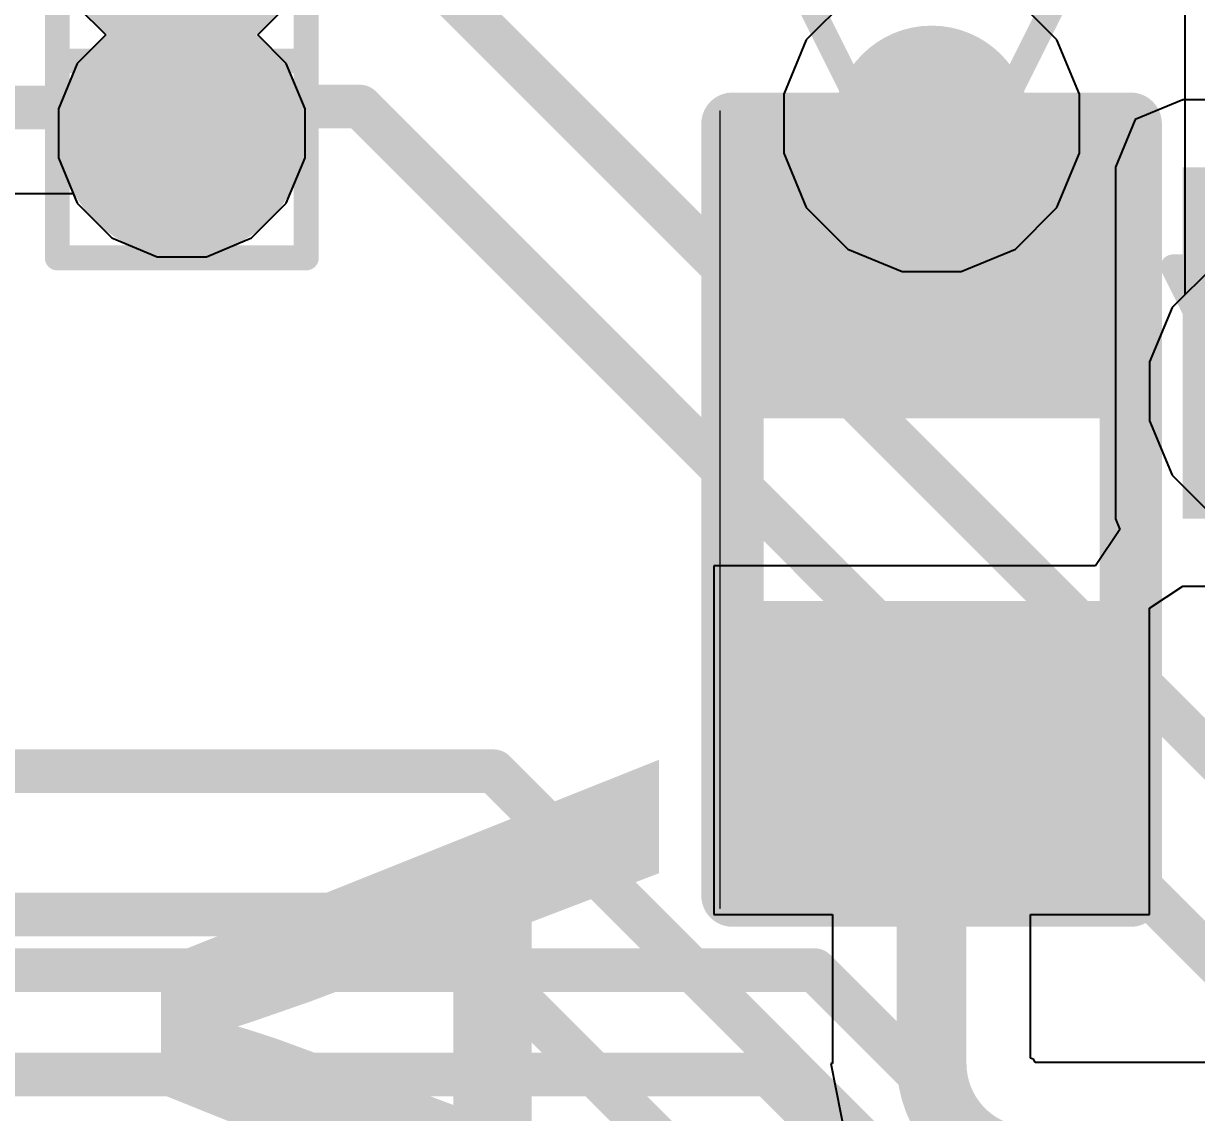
# Model space of a CAD drawing. Header units: inches. Extents: x -6 to 284, y -12 to 154.
# Drawn here: x 34.163 to 36.557, y -7.072 to -4.85 of the extents above; entities that cross this region are included whole.
import ezdxf

# ---------------------------------------------------------------- set-up
doc = ezdxf.new("R2010")
doc.units = ezdxf.units.IN
for name, color, linetype in [('Bottom Layer', 5, 'Continuous'), ('Bottom Solder', 6, 'Continuous'), ('Drill Drawing', 1, 'Continuous'), ('GND-1', 16, 'Continuous'), ('GND-2', 90, 'Continuous'), ('GND-3', 216, 'Continuous'), ('GND-4', 54, 'Continuous'), ('PWR-1', 156, 'Continuous'), ('PWR-2', 130, 'Continuous'), ('Signal L1', 76, 'Continuous'), ('Signal L2', 6, 'Continuous'), ('Top Layer', 1, 'Continuous'), ('Top Overlay', 2, 'Continuous'), ('Top Paste', 8, 'Continuous'), ('Top Solder', 216, 'Continuous'), ('Via Holes', 16, 'Continuous')]:
    doc.layers.add(name, color=color, linetype=linetype)
doc.styles.add('Arial Black_Bold', font='', dxfattribs={"height": 0.2})
doc.styles.get('Arial Black_Bold').set_extended_font_data('Arial Black', bold=True)

# ---------------------------------------------------------------- blocks, each defined once
blk = doc.blocks.new('R___0402_215')
at = {"layer": 'Top Layer'}
for points in [[(-0.6985, -0.3175), (-0.6985, 0.3175), (-0.2413, 0.3175), (-0.2413, -0.3175)], [(0.2413, -0.3175), (0.2413, 0.3175), (0.6985, 0.3175), (0.6985, -0.3175)]]:
    blk.add_hatch(color=1, dxfattribs=at).paths.add_polyline_path(points)
at = {"layer": 'Top Paste'}
for points in [[(-0.6985, -0.3175), (-0.6985, 0.3175), (-0.2413, 0.3175), (-0.2413, -0.3175)], [(0.2413, -0.3175), (0.2413, 0.3175), (0.6985, 0.3175), (0.6985, -0.3175)]]:
    blk.add_hatch(color=8, dxfattribs=at).paths.add_polyline_path(points)
at = {"layer": 'Top Solder'}
for points in [[(-0.7535, -0.3725), (-0.7535, 0.3725), (-0.1863, 0.3725), (-0.1863, -0.3725)], [(0.1863, -0.3725), (0.1863, 0.3725), (0.7535, 0.3725), (0.7535, -0.3725)]]:
    blk.add_hatch(color=216, dxfattribs=at).paths.add_polyline_path(points)
at = {"layer": 'Top Overlay'}
for points in [[(-0.7874, -0.4064, 0.127, 0.127, 0), (-0.7874, 0.4064, 0.127, 0.127, 0)], [(0.7874, 0.4064, 0.127, 0.127, 0), (-0.7874, 0.4064, 0.127, 0.127, 0)], [(0.7874, -0.4064, 0.127, 0.127, 0), (0.7874, 0.4064, 0.127, 0.127, 0)], [(0.7874, -0.4064, 0.127, 0.127, 0), (-0.7874, -0.4064, 0.127, 0.127, 0)], [(0.8128, -0.4318, 0.00323, 0.00323, 0), (-0.8128, -0.4318, 0.00323, 0.00323, 0)]]:
    blk.add_lwpolyline(points, format="xyseb", dxfattribs=at)
for points in [[(-0.8191, 0.4064, 0.0635, 0.0635, 1), (-0.7556, 0.4064, 0.0635, 0.0635, 1)], [(-0.8191, 0.4064, 0.0635, 0.0635, 1), (-0.7556, 0.4064, 0.0635, 0.0635, 1)], [(0.7556, 0.4064, 0.0635, 0.0635, 1), (0.8191, 0.4064, 0.0635, 0.0635, 1)], [(0.7556, 0.4064, 0.0635, 0.0635, 1), (0.8191, 0.4064, 0.0635, 0.0635, 1)], [(-0.8191, -0.4064, 0.0635, 0.0635, 1), (-0.7556, -0.4064, 0.0635, 0.0635, 1)], [(-0.8191, -0.4064, 0.0635, 0.0635, 1), (-0.7556, -0.4064, 0.0635, 0.0635, 1)], [(0.7556, -0.4064, 0.0635, 0.0635, 1), (0.8191, -0.4064, 0.0635, 0.0635, 1)], [(0.7556, -0.4064, 0.0635, 0.0635, 1), (0.8191, -0.4064, 0.0635, 0.0635, 1)], [(-0.8136, -0.4318, 0.00161, 0.00161, 1), (-0.812, -0.4318, 0.00161, 0.00161, 1)], [(0.812, -0.4318, 0.00161, 0.00161, 1), (0.8136, -0.4318, 0.00161, 0.00161, 1)]]:
    blk.add_lwpolyline(points, format="xyseb", close=True, dxfattribs=at)

msp = doc.modelspace()

# ---------------------------------------------------------------- hatches: boundary and pattern name
at = {"layer": 'Bottom Layer'}
h = msp.add_hatch(color=5, dxfattribs=at)
edge = h.paths.add_edge_path()
edge.add_arc((36.0163, -5.0548), 0.2, 0, 360)
h = msp.add_hatch(color=5, dxfattribs=at)
edge = h.paths.add_edge_path()
edge.add_arc((34.4863, -5.0746), 0.15, 0, 360)
at = {"layer": 'Bottom Solder'}
h = msp.add_hatch(color=6, dxfattribs=at)
edge = h.paths.add_edge_path()
edge.add_arc((34.4863, -4.673), 0.2516, 0, 360)
h = msp.add_hatch(color=6, dxfattribs=at)
edge = h.paths.add_edge_path()
edge.add_arc((34.4863, -5.0746), 0.2516, 0, 360)
at = {"layer": 'GND-1'}
h = msp.add_hatch(color=16, dxfattribs=at)
edge = h.paths.add_edge_path()
edge.add_arc((36.0163, -5.0548), 0.2, 0, 360)
h = msp.add_hatch(color=16, dxfattribs=at)
edge = h.paths.add_edge_path()
edge.add_arc((34.4863, -5.0746), 0.15, 0, 360)
at = {"layer": 'GND-2'}
h = msp.add_hatch(color=90, dxfattribs=at)
edge = h.paths.add_edge_path()
edge.add_arc((36.0163, -5.0548), 0.2, 0, 360)
h = msp.add_hatch(color=90, dxfattribs=at)
edge = h.paths.add_edge_path()
edge.add_arc((34.4863, -5.0746), 0.15, 0, 360)
at = {"layer": 'GND-3'}
h = msp.add_hatch(color=216, dxfattribs=at)
edge = h.paths.add_edge_path()
edge.add_arc((36.0163, -5.0548), 0.2, 0, 360)
h = msp.add_hatch(color=216, dxfattribs=at)
edge = h.paths.add_edge_path()
edge.add_arc((34.4863, -5.0746), 0.15, 0, 360)
at = {"layer": 'GND-4'}
h = msp.add_hatch(color=54, dxfattribs=at)
edge = h.paths.add_edge_path()
edge.add_arc((36.0163, -5.0548), 0.2, 0, 360)
h = msp.add_hatch(color=54, dxfattribs=at)
edge = h.paths.add_edge_path()
edge.add_arc((34.4863, -5.0746), 0.15, 0, 360)
at = {"layer": 'PWR-1'}
h = msp.add_hatch(color=156, dxfattribs=at)
edge = h.paths.add_edge_path()
edge.add_arc((36.0163, -5.0548), 0.2, 0, 360)
h = msp.add_hatch(color=156, dxfattribs=at)
edge = h.paths.add_edge_path()
edge.add_arc((34.4863, -5.0746), 0.15, 0, 360)
at = {"layer": 'PWR-2'}
h = msp.add_hatch(color=130, dxfattribs=at)
edge = h.paths.add_edge_path()
edge.add_arc((36.0163, -5.0548), 0.2, 0, 360)
h = msp.add_hatch(color=130, dxfattribs=at)
edge = h.paths.add_edge_path()
edge.add_arc((34.4863, -5.0746), 0.15, 0, 360)
at = {"layer": 'Signal L1'}
h = msp.add_hatch(color=76, dxfattribs=at)
edge = h.paths.add_edge_path()
edge.add_arc((36.0163, -5.0548), 0.2, 0, 360)
h = msp.add_hatch(color=76, dxfattribs=at)
edge = h.paths.add_edge_path()
edge.add_arc((34.4863, -5.0746), 0.15, 0, 360)
at = {"layer": 'Signal L2'}
h = msp.add_hatch(color=6, dxfattribs=at)
edge = h.paths.add_edge_path()
edge.add_arc((36.0163, -5.0548), 0.2, 0, 360)
h = msp.add_hatch(color=6, dxfattribs=at)
edge = h.paths.add_edge_path()
edge.add_arc((34.4863, -5.0746), 0.15, 0, 360)
at = {"layer": 'Top Layer'}
h = msp.add_hatch(color=1, dxfattribs=at)
edge = h.paths.add_edge_path()
edge.add_arc((36.0163, -5.0548), 0.2, 0, 360)
h = msp.add_hatch(color=1, dxfattribs=at)
edge = h.paths.add_edge_path()
edge.add_arc((34.4863, -5.0746), 0.15, 0, 360)
msp.add_hatch(color=1, dxfattribs=at).paths.add_polyline_path([(36.5286, -5.8606), (37.5967, -5.8606), (37.5967, -5.1437), (36.5286, -5.1437)])
at = {"layer": 'Top Solder'}
h = msp.add_hatch(color=216, dxfattribs=at)
edge = h.paths.add_edge_path()
edge.add_arc((34.4863, -4.673), 0.2516, 0, 360)
h = msp.add_hatch(color=216, dxfattribs=at)
edge = h.paths.add_edge_path()
edge.add_arc((34.4863, -5.0746), 0.2516, 0, 360)
at = {"layer": 'Via Holes'}
h = msp.add_hatch(color=7, dxfattribs=at)
edge = h.paths.add_edge_path()
edge.add_arc((36.0163, -5.0548), 0.1, 0, 360)
h = msp.add_hatch(color=7, dxfattribs=at)
edge = h.paths.add_edge_path()
edge.add_arc((34.4863, -5.0746), 0.075, 0, 360)

# ---------------------------------------------------------------- linework, layer by layer
at = {"layer": 'Bottom Layer'}
for p, q in [((36.5332, -4.729), (36.5332, -5.404)), ((34.273, -4.8155), (34.3313, -4.8738)), ((34.6413, -4.8738), (34.6996, -4.8155)), ((34.3313, -4.8738), (34.273, -4.9321)), ((34.6996, -4.9321), (34.6413, -4.8738)), ((34.273, -4.9321), (34.2347, -5.0246)), ((34.7379, -5.0246), (34.6996, -4.9321)), ((34.2347, -5.0246), (34.2347, -5.1247)), ((34.7379, -5.1247), (34.7379, -5.0246)), ((34.2347, -5.1247), (34.273, -5.2171)), ((34.6996, -5.2171), (34.7379, -5.1247)), ((34.273, -5.2171), (34.3438, -5.2879)), ((34.6288, -5.2879), (34.6996, -5.2171)), ((34.3438, -5.2879), (34.4363, -5.3262)), ((34.5364, -5.3262), (34.6288, -5.2879)), ((34.4363, -5.3262), (34.5364, -5.3262)), ((36.5332, -5.404), (36.5072, -5.4301)), ((36.5072, -5.4301), (36.4612, -5.5409)), ((36.4612, -5.5409), (36.4612, -5.6609)), ((36.4612, -5.6609), (36.5072, -5.7718)), ((36.5072, -5.7718), (36.592, -5.8566))]:
    msp.add_line(p, q, dxfattribs=at)
at = {"layer": 'Drill Drawing'}
for points in [[(34.2323, -4.927, 0.0508, 0.0508, 0), (34.2323, -4.419, 0.0508, 0.0508, 0)], [(34.7403, -4.927, 0.0508, 0.0508, 0), (34.7403, -4.419, 0.0508, 0.0508, 0)], [(35.7623, -4.8008, 0.0508, 0.0508, 0), (36.0163, -5.3088, 0.0508, 0.0508, 0)], [(36.0163, -5.3088, 0.0508, 0.0508, 0), (36.2703, -4.8008, 0.0508, 0.0508, 0)], [(34.2323, -5.3286, 0.0508, 0.0508, 0), (34.2323, -4.8206, 0.0508, 0.0508, 0)], [(34.7403, -5.3286, 0.0508, 0.0508, 0), (34.7403, -4.8206, 0.0508, 0.0508, 0)], [(34.2323, -4.927, 0.0508, 0.0508, 0), (34.7403, -4.927, 0.0508, 0.0508, 0)], [(34.2323, -5.3286, 0.0508, 0.0508, 0), (34.7403, -5.3286, 0.0508, 0.0508, 0)], [(36.5088, -5.3469, 0.0508, 0.0508, 0), (37.0168, -5.3469, 0.0508, 0.0508, 0)], [(36.5088, -5.3469, 0.0508, 0.0508, 0), (36.7628, -5.8549, 0.0508, 0.0508, 0)]]:
    msp.add_lwpolyline(points, format="xyseb", dxfattribs=at)
for points in [[(34.2196, -4.927, 0.0254, 0.0254, 1), (34.245, -4.927, 0.0254, 0.0254, 1)], [(34.2196, -4.927, 0.0254, 0.0254, 1), (34.245, -4.927, 0.0254, 0.0254, 1)], [(34.7276, -4.927, 0.0254, 0.0254, 1), (34.753, -4.927, 0.0254, 0.0254, 1)], [(34.7276, -4.927, 0.0254, 0.0254, 1), (34.753, -4.927, 0.0254, 0.0254, 1)], [(36.0036, -5.3088, 0.0254, 0.0254, 1), (36.029, -5.3088, 0.0254, 0.0254, 1)], [(36.0036, -5.3088, 0.0254, 0.0254, 1), (36.029, -5.3088, 0.0254, 0.0254, 1)], [(34.2196, -5.3286, 0.0254, 0.0254, 1), (34.245, -5.3286, 0.0254, 0.0254, 1)], [(34.2196, -5.3286, 0.0254, 0.0254, 1), (34.245, -5.3286, 0.0254, 0.0254, 1)], [(34.7276, -5.3286, 0.0254, 0.0254, 1), (34.753, -5.3286, 0.0254, 0.0254, 1)], [(34.7276, -5.3286, 0.0254, 0.0254, 1), (34.753, -5.3286, 0.0254, 0.0254, 1)], [(36.4961, -5.3469, 0.0254, 0.0254, 1), (36.5215, -5.3469, 0.0254, 0.0254, 1)], [(36.4961, -5.3469, 0.0254, 0.0254, 1), (36.5215, -5.3469, 0.0254, 0.0254, 1)]]:
    msp.add_lwpolyline(points, format="xyseb", close=True, dxfattribs=at)
at = {"layer": 'GND-1'}
for p, q in [((34.273, -4.8155), (34.3313, -4.8738)), ((34.6413, -4.8738), (34.6996, -4.8155)), ((34.3313, -4.8738), (34.273, -4.9321)), ((34.6996, -4.9321), (34.6413, -4.8738)), ((34.273, -4.9321), (34.2347, -5.0246)), ((34.7379, -5.0246), (34.6996, -4.9321)), ((34.2347, -5.0246), (34.2347, -5.1247)), ((34.7379, -5.1247), (34.7379, -5.0246)), ((34.2347, -5.1247), (34.273, -5.2171)), ((34.6996, -5.2171), (34.7379, -5.1247)), ((34.273, -5.2171), (34.3438, -5.2879)), ((34.6288, -5.2879), (34.6996, -5.2171)), ((34.3438, -5.2879), (34.4363, -5.3262)), ((34.5364, -5.3262), (34.6288, -5.2879)), ((34.4363, -5.3262), (34.5364, -5.3262)), ((36.592, -5.3452), (36.5072, -5.4301)), ((36.5072, -5.4301), (36.4612, -5.5409)), ((36.4612, -5.5409), (36.4612, -5.6609)), ((36.4612, -5.6609), (36.5072, -5.7718)), ((36.5072, -5.7718), (36.592, -5.8566))]:
    msp.add_line(p, q, dxfattribs=at)
at = {"layer": 'GND-2'}
for p, q in [((34.273, -4.8155), (34.3313, -4.8738)), ((34.6413, -4.8738), (34.6996, -4.8155)), ((34.3313, -4.8738), (34.273, -4.9321)), ((34.6996, -4.9321), (34.6413, -4.8738)), ((34.273, -4.9321), (34.2347, -5.0246)), ((34.7379, -5.0246), (34.6996, -4.9321)), ((34.2347, -5.0246), (34.2347, -5.1247)), ((34.7379, -5.1247), (34.7379, -5.0246)), ((34.2347, -5.1247), (34.273, -5.2171)), ((34.6996, -5.2171), (34.7379, -5.1247)), ((34.273, -5.2171), (34.3438, -5.2879)), ((34.6288, -5.2879), (34.6996, -5.2171)), ((34.3438, -5.2879), (34.4363, -5.3262)), ((34.5364, -5.3262), (34.6288, -5.2879)), ((34.4363, -5.3262), (34.5364, -5.3262)), ((36.592, -5.3452), (36.5072, -5.4301)), ((36.5072, -5.4301), (36.4612, -5.5409)), ((36.4612, -5.5409), (36.4612, -5.6609)), ((36.4612, -5.6609), (36.5072, -5.7718)), ((36.5072, -5.7718), (36.592, -5.8566))]:
    msp.add_line(p, q, dxfattribs=at)
at = {"layer": 'GND-3'}
for p, q in [((34.273, -4.8155), (34.3313, -4.8738)), ((34.6413, -4.8738), (34.6996, -4.8155)), ((34.3313, -4.8738), (34.273, -4.9321)), ((34.6996, -4.9321), (34.6413, -4.8738)), ((34.273, -4.9321), (34.2347, -5.0246)), ((34.7379, -5.0246), (34.6996, -4.9321)), ((34.2347, -5.0246), (34.2347, -5.1247)), ((34.7379, -5.1247), (34.7379, -5.0246)), ((34.2347, -5.1247), (34.273, -5.2171)), ((34.6996, -5.2171), (34.7379, -5.1247)), ((34.273, -5.2171), (34.3438, -5.2879)), ((34.6288, -5.2879), (34.6996, -5.2171)), ((34.3438, -5.2879), (34.4363, -5.3262)), ((34.5364, -5.3262), (34.6288, -5.2879)), ((34.4363, -5.3262), (34.5364, -5.3262)), ((36.592, -5.3452), (36.5072, -5.4301)), ((36.5072, -5.4301), (36.4612, -5.5409)), ((36.4612, -5.5409), (36.4612, -5.6609)), ((36.4612, -5.6609), (36.5072, -5.7718)), ((36.5072, -5.7718), (36.592, -5.8566))]:
    msp.add_line(p, q, dxfattribs=at)
at = {"layer": 'GND-4'}
for p, q in [((34.273, -4.8155), (34.3313, -4.8738)), ((34.6413, -4.8738), (34.6996, -4.8155)), ((34.3313, -4.8738), (34.273, -4.9321)), ((34.6996, -4.9321), (34.6413, -4.8738)), ((34.273, -4.9321), (34.2347, -5.0246)), ((34.7379, -5.0246), (34.6996, -4.9321)), ((34.2347, -5.0246), (34.2347, -5.1247)), ((34.7379, -5.1247), (34.7379, -5.0246)), ((34.2347, -5.1247), (34.273, -5.2171)), ((34.6996, -5.2171), (34.7379, -5.1247)), ((34.273, -5.2171), (34.3438, -5.2879)), ((34.6288, -5.2879), (34.6996, -5.2171)), ((34.3438, -5.2879), (34.4363, -5.3262)), ((34.5364, -5.3262), (34.6288, -5.2879)), ((34.4363, -5.3262), (34.5364, -5.3262)), ((36.592, -5.3452), (36.5072, -5.4301)), ((36.5072, -5.4301), (36.4612, -5.5409)), ((36.4612, -5.5409), (36.4612, -5.6609)), ((36.4612, -5.6609), (36.5072, -5.7718)), ((36.5072, -5.7718), (36.592, -5.8566))]:
    msp.add_line(p, q, dxfattribs=at)
at = {"layer": 'PWR-1'}
for p, q in [((35.8455, -4.7991), (35.7606, -4.884)), ((36.272, -4.884), (36.1872, -4.7991)), ((34.273, -4.8155), (34.3313, -4.8738)), ((34.6413, -4.8738), (34.6996, -4.8155)), ((34.3313, -4.8738), (34.273, -4.9321)), ((34.6996, -4.9321), (34.6413, -4.8738)), ((35.7606, -4.884), (35.7147, -4.9948)), ((36.3179, -4.9948), (36.272, -4.884)), ((34.273, -4.9321), (34.2347, -5.0246)), ((34.7379, -5.0246), (34.6996, -4.9321)), ((35.7147, -4.9948), (35.7147, -5.1148)), ((36.3179, -5.1148), (36.3179, -4.9948)), ((34.2347, -5.0246), (34.2347, -5.1247)), ((34.7379, -5.1247), (34.7379, -5.0246)), ((35.7147, -5.1148), (35.7606, -5.2257)), ((36.272, -5.2257), (36.3179, -5.1148)), ((34.2347, -5.1247), (34.273, -5.2171)), ((34.6996, -5.2171), (34.7379, -5.1247)), ((34.273, -5.2171), (34.3438, -5.2879)), ((34.6288, -5.2879), (34.6996, -5.2171)), ((35.7606, -5.2257), (35.8455, -5.3105)), ((36.1872, -5.3105), (36.272, -5.2257)), ((34.3438, -5.2879), (34.4363, -5.3262)), ((34.5364, -5.3262), (34.6288, -5.2879)), ((35.8455, -5.3105), (35.9563, -5.3564)), ((36.0763, -5.3564), (36.1872, -5.3105)), ((34.4363, -5.3262), (34.5364, -5.3262)), ((35.9563, -5.3564), (36.0763, -5.3564))]:
    msp.add_line(p, q, dxfattribs=at)
at = {"layer": 'PWR-2'}
for p, q in [((35.8455, -4.7991), (35.7606, -4.884)), ((36.272, -4.884), (36.1872, -4.7991)), ((34.273, -4.8155), (34.3313, -4.8738)), ((34.6413, -4.8738), (34.6996, -4.8155)), ((34.3313, -4.8738), (34.273, -4.9321)), ((34.6996, -4.9321), (34.6413, -4.8738)), ((35.7606, -4.884), (35.7147, -4.9948)), ((36.3179, -4.9948), (36.272, -4.884)), ((34.273, -4.9321), (34.2347, -5.0246)), ((34.7379, -5.0246), (34.6996, -4.9321)), ((35.7147, -4.9948), (35.7147, -5.1148)), ((36.3179, -5.1148), (36.3179, -4.9948)), ((34.2347, -5.0246), (34.2347, -5.1247)), ((34.7379, -5.1247), (34.7379, -5.0246)), ((35.7147, -5.1148), (35.7606, -5.2257)), ((36.272, -5.2257), (36.3179, -5.1148)), ((34.2347, -5.1247), (34.273, -5.2171)), ((34.6996, -5.2171), (34.7379, -5.1247)), ((34.273, -5.2171), (34.3438, -5.2879)), ((34.6288, -5.2879), (34.6996, -5.2171)), ((35.7606, -5.2257), (35.8455, -5.3105)), ((36.1872, -5.3105), (36.272, -5.2257)), ((34.3438, -5.2879), (34.4363, -5.3262)), ((34.5364, -5.3262), (34.6288, -5.2879)), ((35.8455, -5.3105), (35.9563, -5.3564)), ((36.0763, -5.3564), (36.1872, -5.3105)), ((34.4363, -5.3262), (34.5364, -5.3262)), ((35.9563, -5.3564), (36.0763, -5.3564)), ((36.592, -5.3452), (36.5072, -5.4301)), ((36.5072, -5.4301), (36.4612, -5.5409)), ((36.4612, -5.5409), (36.4612, -5.6609)), ((36.4612, -5.6609), (36.5072, -5.7718)), ((36.5072, -5.7718), (36.592, -5.8566))]:
    msp.add_line(p, q, dxfattribs=at)
at = {"layer": 'Signal L1'}
for points in [[(33.4686, -6.7813, 0.0889, 0.0889, 0), (35.7776, -6.7813, 0.0889, 0.0889, 0)], [(35.7776, -6.7813, 0.0889, 0.0889, 0), (39.233, -10.2367, 0.0889, 0.0889, 0)], [(33.551, -6.9942, 0.0889, 0.0889, 0), (35.6837, -6.9942, 0.0889, 0.0889, 0)], [(35.6837, -6.9942, 0.0889, 0.0889, 0), (39.1182, -10.4287, 0.0889, 0.0889, 0)]]:
    msp.add_lwpolyline(points, format="xyseb", dxfattribs=at)
for points in [[(35.7554, -6.7813, 0.0445, 0.0445, 1), (35.7998, -6.7813, 0.0445, 0.0445, 1)], [(35.7554, -6.7813, 0.0445, 0.0445, 1), (35.7998, -6.7813, 0.0445, 0.0445, 1)], [(35.6614, -6.9942, 0.0445, 0.0445, 1), (35.7059, -6.9942, 0.0445, 0.0445, 1)], [(35.6614, -6.9942, 0.0445, 0.0445, 1), (35.7059, -6.9942, 0.0445, 0.0445, 1)]]:
    msp.add_lwpolyline(points, format="xyseb", close=True, dxfattribs=at)
at = {"layer": 'Signal L2'}
for points in [[(34.9712, -4.7278, 0.0889, 0.0889, 0), (37.1347, -6.8912, 0.0889, 0.0889, 0)], [(34.4863, -5.0746, 0.0889, 0.0889, -0.414214), (34.5411, -5.0199, 0.0889, 0.0889, 0)], [(34.5411, -5.0199, 0.0889, 0.0889, 0), (34.8503, -5.0199, 0.0889, 0.0889, 0)], [(34.8503, -5.0199, 0.0889, 0.0889, 0), (37.0137, -7.1833, 0.0889, 0.0889, 0)], [(32.8095, -6.3758, 0.0889, 0.0889, 0), (35.1231, -6.3758, 0.0889, 0.0889, 0)], [(35.1231, -6.3758, 0.0889, 0.0889, 0), (37.6413, -8.894, 0.0889, 0.0889, 0)], [(32.8095, -6.6679, 0.0889, 0.0889, 0), (35.0021, -6.6679, 0.0889, 0.0889, 0)], [(35.0021, -6.6679, 0.0889, 0.0889, 0), (37.5203, -9.1861, 0.0889, 0.0889, 0)]]:
    msp.add_lwpolyline(points, format="xyseb", dxfattribs=at)
for points in [[(34.5188, -5.0199, 0.0445, 0.0445, 1), (34.5633, -5.0199, 0.0445, 0.0445, 1)], [(34.5188, -5.0199, 0.0445, 0.0445, 1), (34.5633, -5.0199, 0.0445, 0.0445, 1)], [(34.828, -5.0199, 0.0445, 0.0445, 1), (34.8725, -5.0199, 0.0445, 0.0445, 1)], [(34.828, -5.0199, 0.0445, 0.0445, 1), (34.8725, -5.0199, 0.0445, 0.0445, 1)], [(34.4641, -5.0746, 0.0445, 0.0445, 1), (34.5085, -5.0746, 0.0445, 0.0445, 1)], [(35.1009, -6.3758, 0.0445, 0.0445, 1), (35.1454, -6.3758, 0.0445, 0.0445, 1)], [(35.1009, -6.3758, 0.0445, 0.0445, 1), (35.1454, -6.3758, 0.0445, 0.0445, 1)], [(34.9799, -6.6679, 0.0445, 0.0445, 1), (35.0244, -6.6679, 0.0445, 0.0445, 1)], [(34.9799, -6.6679, 0.0445, 0.0445, 1), (35.0244, -6.6679, 0.0445, 0.0445, 1)]]:
    msp.add_lwpolyline(points, format="xyseb", close=True, dxfattribs=at)
at = {"layer": 'Top Layer'}
for p, q in [((34.6413, -4.8738), (34.6996, -4.8155)), ((34.6996, -4.9321), (34.6413, -4.8738)), ((34.7379, -5.0246), (34.6996, -4.9321)), ((34.7379, -5.1247), (34.7379, -5.0246)), ((36.5286, -5.0062), (36.4314, -5.0465)), ((36.585, -5.0062), (36.5286, -5.0062)), ((36.4314, -5.0465), (36.3912, -5.1437)), ((34.6996, -5.2171), (34.7379, -5.1247)), ((36.3912, -5.1437), (36.3912, -5.8606)), ((33.8118, -5.1969), (34.2646, -5.1969)), ((34.2646, -5.1969), (34.273, -5.2171)), ((34.273, -5.2171), (34.3438, -5.2879)), ((34.6288, -5.2879), (34.6996, -5.2171)), ((34.3438, -5.2879), (34.4363, -5.3262)), ((34.5364, -5.3262), (34.6288, -5.2879)), ((34.4363, -5.3262), (34.5364, -5.3262)), ((36.3912, -5.8606), (36.4003, -5.8826)), ((36.4003, -5.8826), (36.3509, -5.9565)), ((36.3509, -5.9565), (35.5718, -5.9565)), ((35.5718, -5.9565), (35.5718, -6.6677)), ((36.4608, -6.0434), (36.5286, -5.998)), ((36.5286, -5.998), (37.5967, -5.998)), ((36.4608, -6.6677), (36.4608, -6.0434)), ((35.5718, -6.6677), (35.8143, -6.6677)), ((35.8143, -6.6677), (35.8143, -6.9717)), ((36.2183, -6.9611), (36.2183, -6.6677)), ((36.2183, -6.6677), (36.4608, -6.6677)), ((36.2247, -6.9638), (36.2183, -6.9611)), ((36.2274, -6.9702), (36.2247, -6.9638)), ((35.8143, -6.9717), (35.8104, -6.9717)), ((35.8104, -6.9717), (35.8413, -7.1272)), ((36.6456, -6.9702), (36.2274, -6.9702))]:
    msp.add_line(p, q, dxfattribs=at)
for points in [[(32.1253, -5.022, 0.0889, 0.0889, 0), (34.4863, -5.022, 0.0889, 0.0889, 0)], [(34.4863, -5.0746, 0.0889, 0.0889, 0), (34.4863, -5.022, 0.0889, 0.0889, 0)], [(36.0163, -6.9717, 0.1422, 0.1422, 0), (36.0163, -6.3121, 0.1422, 0.1422, 0)], [(36.2168, -7.1722, 0.1422, 0.1422, -0.414214), (36.0163, -6.9717, 0.1422, 0.1422, 0)]]:
    msp.add_lwpolyline(points, format="xyseb", dxfattribs=at)
for points in [[(34.4641, -5.022, 0.0445, 0.0445, 1), (34.5085, -5.022, 0.0445, 0.0445, 1)], [(34.4641, -5.022, 0.0445, 0.0445, 1), (34.5085, -5.022, 0.0445, 0.0445, 1)], [(34.4641, -5.0746, 0.0445, 0.0445, 1), (34.5085, -5.0746, 0.0445, 0.0445, 1)], [(35.9808, -6.3121, 0.0711, 0.0711, 1), (36.0519, -6.3121, 0.0711, 0.0711, 1)], [(35.9808, -6.9717, 0.0711, 0.0711, 1), (36.0519, -6.9717, 0.0711, 0.0711, 1)], [(35.9808, -6.9717, 0.0711, 0.0711, 1), (36.0519, -6.9717, 0.0711, 0.0711, 1)]]:
    msp.add_lwpolyline(points, format="xyseb", close=True, dxfattribs=at)

# ---------------------------------------------------------------- block references
at = {"rotation": 270}
msp.add_blockref('R___0402_215', (36.0163, -5.8422), dxfattribs=at)

# ---------------------------------------------------------------- texts
at = {"layer": 'Top Overlay', "style": 'Arial Black_Bold'}
msp.add_text('SDA', height=1.016, rotation=90, dxfattribs=at).set_placement((35.4601, -9.7391))

doc.saveas('drawing.dxf')
